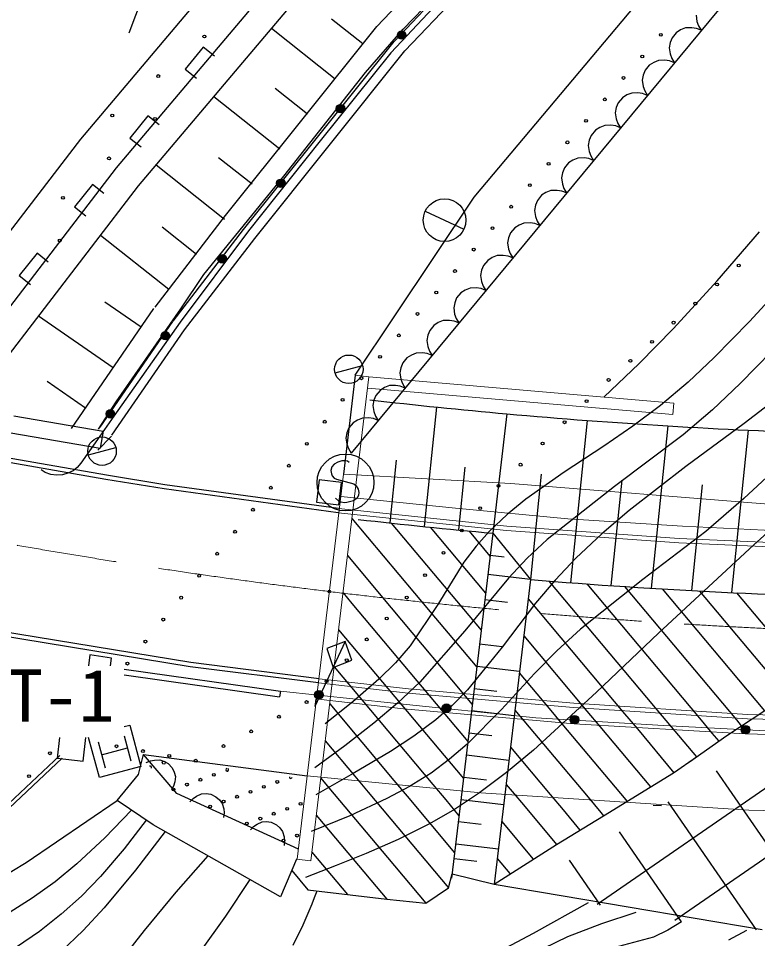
# Model space of a CAD drawing. Units: millimetres, scale not verified. Extents: x 40000 to 680000, y 20000 to 380000.
# Drawn here: x 236845 to 262697, y 258672 to 290852 of the extents above; entities that cross this region are included whole.
import ezdxf
from ezdxf.enums import TextEntityAlignment as Align

# ---------------------------------------------------------------- set-up
doc = ezdxf.new("R2010")
doc.units = ezdxf.units.MM
doc.header["$LTSCALE"] = 1000
doc.linetypes.add('CHAIN', pattern=[18.5, 12, -1.5, 3.5, -1.5])
for name, color, linetype, lineweight in [('M-BGD', 7, 'Continuous', 25), ('M-BMK', 2, 'CHAIN', 13), ('M-STR-OTRS', 6, 'Continuous', 13), ('M-STR-STR1', 1, 'Continuous', 25), ('M-STR-STR2', 1, 'Continuous', 13)]:
    doc.layers.add(name, color=color, linetype=linetype, lineweight=lineweight)
doc.styles.add('ＭＳ ゴシック', font='')
doc.styles.get('ＭＳ ゴシック').set_extended_font_data('MS Gothic')

msp = doc.modelspace()

# ---------------------------------------------------------------- linework, layer by layer
at = {"layer": 'M-BGD'}
for p, q in [((249379, 290571), (255885, 297423)), ((249982, 290044), (256465, 296872)), ((250359, 289716), (256828, 296528)), ((250300, 290478), (253986, 294304)), ((239025, 286625), (245067, 293783)), ((240271, 285621), (246290, 292751)), ((240721, 290350), (241617, 292751)), ((241050, 284993), (247054, 292106)), ((261663, 291567), (248485, 275653)), ((258630, 291567), (252773, 284604)), ((260543, 290961), (260576, 290746)), ((248894, 289957), (247798, 290823)), ((260576, 290746), (260633, 290589)), ((260633, 290589), (260726, 290435)), ((244092, 283960), (249379, 290571)), ((247925, 288731), (245693, 290494)), ((248981, 288958), (250300, 290478)), ((259851, 290350), (259705, 290174)), ((260004, 290449), (259851, 290350)), ((260176, 290517), (260004, 290449)), ((260393, 290525), (260176, 290517)), ((260560, 290501), (260393, 290525)), ((260726, 290435), (260560, 290501)), ((244721, 283466), (249982, 290044)), ((259637, 290005), (259602, 289824)), ((259705, 290174), (259637, 290005)), ((243310, 289851), (242683, 289072)), ((243700, 289537), (243310, 289851)), ((245115, 283157), (250359, 289716)), ((259602, 289824), (259635, 289609)), ((259062, 289312), (258909, 289213)), ((259234, 289380), (259062, 289312)), ((259451, 289388), (259234, 289380)), ((259619, 289364), (259451, 289388)), ((259785, 289298), (259619, 289364)), ((259635, 289609), (259692, 289452)), ((259692, 289452), (259785, 289298)), ((242683, 289072), (243072, 288758)), ((258763, 289037), (258695, 288868)), ((258909, 289213), (258763, 289037)), ((246125, 285330), (248981, 288958)), ((258695, 288868), (258660, 288687)), ((258660, 288687), (258693, 288472)), ((246956, 287504), (245820, 288402)), ((258693, 288472), (258750, 288315)), ((245987, 286278), (243676, 288104)), ((257968, 288076), (257822, 287900)), ((258121, 288175), (257968, 288076)), ((258293, 288243), (258121, 288175)), ((258510, 288250), (258293, 288243)), ((258677, 288227), (258510, 288250)), ((258843, 288161), (258677, 288227)), ((258750, 288315), (258843, 288161)), ((257754, 287731), (257718, 287549)), ((257822, 287900), (257754, 287731)), ((241374, 287448), (240747, 286669)), ((241764, 287134), (241374, 287448)), ((257718, 287549), (257752, 287335)), ((257351, 287106), (257179, 287037)), ((257568, 287113), (257351, 287106)), ((257735, 287090), (257568, 287113)), ((257901, 287024), (257735, 287090)), ((257752, 287335), (257808, 287178)), ((257808, 287178), (257901, 287024)), ((256880, 286763), (256812, 286594)), ((257026, 286939), (256880, 286763)), ((257179, 287037), (257026, 286939)), ((233406, 279311), (239025, 286625)), ((240747, 286669), (241136, 286356)), ((256812, 286594), (256777, 286412)), ((256777, 286412), (256810, 286198)), ((256810, 286198), (256867, 286041)), ((245018, 285051), (243842, 285980)), ((256084, 285802), (255938, 285626)), ((256238, 285900), (256084, 285802)), ((256409, 285969), (256238, 285900)), ((256626, 285976), (256409, 285969)), ((256794, 285953), (256626, 285976)), ((256960, 285887), (256794, 285953)), ((256867, 286041), (256960, 285887)), ((234674, 278336), (240271, 285621)), ((244048, 283825), (241658, 285714)), ((255870, 285457), (255835, 285275)), ((255938, 285626), (255870, 285457)), ((243334, 281902), (246125, 285330)), ((255835, 285275), (255868, 285061)), ((235467, 277727), (241050, 284993)), ((239439, 285046), (238811, 284267)), ((239828, 284732), (239439, 285046)), ((255468, 284832), (255296, 284763)), ((255685, 284839), (255468, 284832)), ((255852, 284815), (255685, 284839)), ((256018, 284750), (255852, 284815)), ((255868, 285061), (255925, 284904)), ((255925, 284904), (256018, 284750)), ((252773, 284604), (248608, 278376)), ((254997, 284489), (254929, 284320)), ((255143, 284665), (254997, 284489)), ((255296, 284763), (255143, 284665)), ((238811, 284267), (239200, 283953)), ((254929, 284320), (254893, 284138)), ((241626, 280758), (244092, 283960)), ((251075, 284113), (252427, 283480)), ((254893, 284138), (254927, 283924)), ((254927, 283924), (254983, 283766)), ((243079, 282598), (241875, 283549)), ((254201, 283528), (254055, 283352)), ((254354, 283626), (254201, 283528)), ((254526, 283695), (254354, 283626)), ((254743, 283702), (254526, 283695)), ((254910, 283678), (254743, 283702)), ((255076, 283613), (254910, 283678)), ((254983, 283766), (255076, 283613)), ((242110, 281372), (239719, 283261)), ((242259, 280270), (244721, 283466)), ((253987, 283183), (253952, 283001)), ((254055, 283352), (253987, 283183)), ((261283, 281677), (262762, 283387)), ((242655, 279965), (245115, 283157)), ((253952, 283001), (253985, 282787)), ((237503, 282643), (236875, 281865)), ((237892, 282330), (237503, 282643)), ((253585, 282558), (253413, 282489)), ((253801, 282565), (253585, 282558)), ((253969, 282541), (253801, 282565)), ((254135, 282476), (253969, 282541)), ((253985, 282787), (254042, 282629)), ((254042, 282629), (254135, 282476)), ((253259, 282391), (253113, 282214)), ((253413, 282489), (253259, 282391)), ((242530, 280694), (243334, 281902)), ((253045, 282045), (253010, 281864)), ((253113, 282214), (253045, 282045)), ((236875, 281865), (237264, 281551)), ((253010, 281864), (253043, 281649)), ((253043, 281649), (253100, 281492)), ((259761, 280010), (261283, 281677)), ((252318, 281254), (252172, 281077)), ((252471, 281352), (252318, 281254)), ((252643, 281420), (252471, 281352)), ((252860, 281428), (252643, 281420)), ((253027, 281404), (252860, 281428)), ((253193, 281338), (253027, 281404)), ((253100, 281492), (253193, 281338)), ((252172, 281077), (252104, 280908)), ((238702, 276516), (241585, 280702)), ((241138, 280051), (239868, 280927)), ((240267, 277449), (242530, 280694)), ((252104, 280908), (252068, 280727)), ((252068, 280727), (252102, 280512)), ((240164, 278637), (237550, 280438)), ((251918, 280291), (251701, 280283)), ((252086, 280267), (251918, 280291)), ((252102, 280512), (252158, 280355)), ((252158, 280355), (252252, 280201)), ((239705, 276562), (242244, 280249)), ((240117, 276279), (242655, 279965)), ((251376, 280116), (251230, 279940)), ((251529, 280215), (251376, 280116)), ((251701, 280283), (251529, 280215)), ((252252, 280201), (252086, 280267)), ((258558, 278784), (259761, 280010)), ((251162, 279771), (251127, 279590)), ((251230, 279940), (251162, 279771)), ((251127, 279590), (251160, 279375)), ((251160, 279375), (251217, 279218)), ((250588, 279078), (250435, 278979)), ((250760, 279146), (250588, 279078)), ((250977, 279153), (250760, 279146)), ((251144, 279130), (250977, 279153)), ((251310, 279064), (251144, 279130)), ((251217, 279218), (251310, 279064)), ((247919, 278454), (248881, 278712)), ((250289, 278803), (250221, 278634)), ((250435, 278979), (250289, 278803)), ((257321, 277610), (258558, 278784)), ((250221, 278634), (250185, 278453)), ((250185, 278453), (250219, 278238)), ((239189, 277223), (237846, 278149)), ((250219, 278238), (250275, 278081)), ((250275, 278081), (250368, 277927)), ((249493, 277842), (249347, 277666)), ((249646, 277941), (249493, 277842)), ((249818, 278009), (249646, 277941)), ((250035, 278016), (249818, 278009)), ((250202, 277993), (250035, 278016)), ((250368, 277927), (250202, 277993)), ((239650, 276485), (240267, 277449)), ((249279, 277497), (249244, 277315)), ((249347, 277666), (249279, 277497)), ((249244, 277315), (249277, 277101)), ((249277, 277101), (249334, 276944)), ((251462, 277261), (251033, 273081)), ((240184, 276938), (239608, 276121)), ((248705, 276803), (248551, 276705)), ((248876, 276872), (248705, 276803)), ((249093, 276879), (248876, 276872)), ((249261, 276856), (249093, 276879)), ((249427, 276790), (249261, 276856)), ((249334, 276944), (249427, 276790)), ((253929, 277024), (253433, 272849)), ((256740, 276792), (256157, 271118)), ((248405, 276529), (248337, 276360)), ((248551, 276705), (248405, 276529)), ((259555, 276602), (258972, 270925)), ((262372, 276453), (261789, 270772)), ((239624, 275753), (240100, 276245)), ((248337, 276360), (248302, 276178)), ((248302, 276178), (248335, 275964)), ((239292, 275588), (240253, 275846)), ((248335, 275964), (248392, 275807)), ((248392, 275807), (248485, 275653)), ((239907, 274727), (235089, 275564)), ((239932, 274874), (235115, 275712)), ((250059, 275404), (249834, 273208)), ((252458, 275158), (252233, 272962)), ((241966, 274546), (239931, 274875)), ((255130, 274918), (254751, 271230)), ((241942, 274398), (239907, 274727)), ((248045, 273709), (241966, 274546)), ((247362, 274710), (247272, 273934)), ((248145, 274619), (247362, 274710)), ((248055, 273843), (248145, 274619)), ((257943, 274706), (257564, 271016)), ((260759, 274535), (260380, 270843)), ((248027, 273560), (241942, 274398)), ((247272, 273934), (248055, 273843)), ((248510, 273361), (251243, 270103)), ((249886, 273202), (252595, 269972)), ((251249, 273059), (253183, 270754)), ((252604, 272926), (253338, 272051)), ((253433, 272849), (251992, 260785)), ((253433, 272849), (254751, 271230)), ((248354, 272065), (249881, 270244)), ((253832, 272014), (253341, 272073)), ((254751, 271230), (253262, 271407)), ((254751, 271230), (253486, 260574)), ((255394, 271177), (259358, 266452)), ((256722, 271076), (260661, 266380)), ((258042, 270984), (261957, 266317)), ((248198, 270769), (248511, 270396)), ((259355, 270902), (262934, 266635)), ((260659, 270828), (263775, 267114)), ((261956, 270764), (264630, 267576)), ((248511, 270396), (252563, 265565)), ((253951, 270425), (253156, 270519)), ((254671, 270558), (258047, 266533)), ((249881, 270244), (252718, 266862)), ((251243, 270103), (252873, 268159)), ((252595, 269972), (253028, 269456)), ((242857, 268174), (235593, 269370)), ((242879, 268323), (235617, 269518)), ((248043, 269472), (252408, 264268)), ((248274, 269057), (247214, 266793)), ((248274, 269057), (247632, 268820)), ((248503, 268412), (248274, 269057)), ((254517, 269259), (256729, 266622)), ((247632, 268820), (247850, 268151)), ((253766, 268871), (252972, 268966)), ((270125, 268862), (257081, 259865)), ((239348, 268594), (239292, 268207)), ((240105, 268485), (239348, 268594)), ((240065, 268207), (240105, 268485)), ((247850, 268151), (248503, 268412)), ((240548, 268096), (246007, 267321)), ((247342, 267612), (242857, 268174)), ((247360, 267761), (242879, 268323)), ((247887, 268176), (251334, 264066)), ((254369, 268012), (252880, 268189)), ((240548, 267894), (245979, 267123)), ((254363, 267961), (255403, 266721)), ((246007, 267321), (245979, 267123)), ((253582, 267318), (252788, 267412)), ((247245, 267047), (247214, 266793)), ((247731, 266880), (249977, 264202)), ((254185, 266459), (252695, 266635)), ((254209, 266663), (254521, 266290)), ((255403, 266721), (255852, 266186)), ((256729, 266622), (257176, 266090)), ((258047, 266533), (258491, 266004)), ((259358, 266452), (259799, 265926)), ((261615, 265772), (262954, 266645)), ((254521, 266290), (256767, 263613)), ((255852, 266186), (258084, 263525)), ((260661, 266380), (261100, 265857)), ((261957, 266317), (262124, 266118)), ((253398, 265764), (252603, 265859)), ((257176, 266090), (258951, 263974)), ((258491, 266004), (259773, 264475)), ((259799, 265926), (260556, 265024)), ((261100, 265857), (261336, 265576)), ((238288, 265707), (238206, 264983)), ((239106, 264881), (239199, 265707)), ((239677, 264302), (239301, 265707)), ((239633, 265552), (239876, 264646)), ((240548, 265760), (240782, 264889)), ((247575, 265583), (248612, 264348)), ((260314, 264854), (261615, 265772)), ((239755, 265099), (240660, 265342)), ((254055, 265365), (255443, 263710)), ((238298, 265075), (235090, 262062)), ((238380, 264988), (235172, 261974)), ((238206, 264983), (239106, 264881)), ((241041, 264409), (241215, 265106)), ((241215, 265106), (246948, 264361)), ((242388, 263741), (241215, 265106)), ((241317, 264826), (241462, 264889)), ((241462, 264889), (241608, 264918)), ((241608, 264918), (241797, 264924)), ((241797, 264924), (241952, 264871)), ((241952, 264871), (242088, 264790)), ((254000, 264905), (252511, 265082)), ((259753, 264464), (260556, 265024)), ((242088, 264790), (242225, 264641)), ((242225, 264641), (242295, 264498)), ((259753, 264464), (259855, 264534)), ((259855, 264534), (259957, 264604)), ((261243, 264539), (264998, 259096)), ((240294, 263501), (241041, 264409)), ((242295, 264498), (242334, 264340)), ((242334, 264340), (242315, 264150)), ((247420, 264287), (247706, 263946)), ((248612, 264348), (249076, 263794)), ((249977, 264202), (250438, 263652)), ((253213, 264211), (252419, 264305)), ((258128, 263472), (259753, 264464)), ((242274, 264007), (242197, 263870)), ((242315, 264150), (242274, 264007)), ((247706, 263946), (249749, 261510)), ((251334, 264066), (251792, 263520)), ((253901, 264067), (254111, 263816)), ((266810, 264146), (259798, 259309)), ((246641, 261796), (242388, 263741)), ((242844, 263458), (242954, 263572)), ((242954, 263572), (243078, 263654)), ((243078, 263654), (243250, 263732)), ((243250, 263732), (243413, 263743)), ((243413, 263743), (243571, 263720)), ((243571, 263720), (243753, 263635)), ((243753, 263635), (243873, 263529)), ((249076, 263794), (251887, 260443)), ((250438, 263652), (252098, 261673)), ((254111, 263816), (254563, 263278)), ((255443, 263710), (255892, 263175)), ((256767, 263613), (257214, 263081)), ((237121, 261336), (240294, 263501)), ((241561, 262652), (240294, 263501)), ((243873, 263529), (243970, 263398)), ((243970, 263398), (244025, 263215)), ((251792, 263520), (252253, 262970)), ((253816, 263352), (252327, 263528)), ((254563, 263278), (255661, 261967)), ((257306, 262971), (258128, 263472)), ((258084, 263525), (258128, 263472)), ((259338, 263311), (259042, 263326)), ((259561, 263455), (262650, 258977)), ((240798, 263163), (239865, 262200)), ((244042, 263068), (244023, 262911)), ((244025, 263215), (244042, 263068)), ((247264, 262991), (248368, 261675)), ((255661, 261967), (257306, 262971)), ((255892, 263175), (256484, 262469)), ((257214, 263081), (257306, 262971)), ((241316, 262816), (240542, 261813)), ((246013, 260133), (241561, 262652)), ((244958, 262478), (245068, 262592)), ((245068, 262592), (245192, 262674)), ((245192, 262674), (245365, 262752)), ((245365, 262752), (245527, 262762)), ((245527, 262762), (245685, 262739)), ((245685, 262739), (245868, 262655)), ((245868, 262655), (245987, 262549)), ((253029, 262657), (252234, 262752)), ((253747, 262768), (254838, 261467)), ((241980, 262415), (240935, 261062)), ((245987, 262549), (246084, 262418)), ((246084, 262418), (246139, 262235)), ((257855, 262406), (260023, 259263)), ((239865, 262200), (238894, 261282)), ((246156, 262087), (246138, 261931)), ((246139, 262235), (246156, 262087)), ((253632, 261798), (252142, 261975)), ((253486, 260574), (255661, 261967)), ((240542, 261813), (239715, 260840)), ((247108, 261695), (248350, 260214)), ((248368, 261675), (249732, 260049)), ((232699, 258673), (237121, 261336)), ((243474, 261570), (242349, 260296)), ((246575, 261448), (246013, 260133)), ((249749, 261510), (251092, 259909)), ((252883, 261363), (252081, 261458)), ((253593, 261470), (254026, 260954)), ((256110, 261413), (257194, 259842)), ((238894, 261282), (238130, 260658)), ((240935, 261062), (239842, 259747)), ((246405, 261051), (246968, 260380)), ((238130, 260658), (237328, 260081)), ((239715, 260840), (239048, 260161)), ((244938, 260742), (244090, 259452)), ((251887, 260443), (252020, 260943)), ((252020, 260943), (253486, 260574)), ((246968, 260380), (249732, 260049)), ((247205, 260115), (247291, 260341)), ((251092, 259909), (251887, 260443)), ((253486, 260574), (262853, 258987)), ((237328, 260081), (236305, 259430)), ((239048, 260161), (238338, 259523)), ((242349, 260296), (241248, 258958)), ((247117, 259889), (247205, 260115)), ((249732, 260049), (251092, 259909)), ((239842, 259747), (239113, 258959)), ((246809, 259148), (247117, 259889)), ((256774, 259928), (254848, 258849)), ((238338, 259523), (237582, 258926)), ((244090, 259452), (243182, 258181)), ((258440, 259587), (257235, 259188)), ((246450, 258439), (246809, 259148)), ((257235, 259188), (256053, 258733)), ((260036, 259261), (259559, 258964)), ((237582, 258926), (236784, 258372)), ((239113, 258959), (238332, 258206)), ((241248, 258958), (240569, 258094)), ((254848, 258849), (252879, 257815)), ((256053, 258733), (254773, 258121)), ((259059, 258724), (257834, 258393)), ((259559, 258964), (259059, 258724)), ((262313, 258959), (261677, 258622))]:
    msp.add_line(p, q, dxfattribs=at)
for points in [[(252642, 292604), (249874, 289651), (247395, 286575), (244894, 283426), (242497, 280225), (240184, 276938)], [(275310, 289001), (274450, 287408), (273541, 285852), (272936, 284927), (272278, 284031), (271510, 283107), (270694, 282219), (267084, 278746), (263492, 275254), (262215, 274063), (260891, 272911), (258680, 271227), (256498, 269490), (255679, 268738), (254898, 267939), (253735, 266681), (252538, 265475), (251925, 264943), (251276, 264461), (250521, 263989), (249731, 263566), (248432, 262969), (247089, 262415)], [(270258, 289012), (266937, 285292), (263614, 281556), (262418, 280251), (261180, 278988), (260267, 278136), (259303, 277319), (258338, 276590), (257321, 275898), (255935, 274989), (254588, 274034), (253935, 273500), (253320, 272918), (252854, 272399), (252427, 271832), (251513, 270354), (250548, 268910), (250028, 268312), (249455, 267745), (248537, 266950), (247573, 266183)], [(272085, 288920), (268742, 285224), (265371, 281534), (263751, 279788), (262089, 278084), (261114, 277168), (260098, 276295), (257695, 274485), (255338, 272633), (254642, 271981), (253981, 271278), (252453, 269439), (250882, 267644), (250102, 266905), (249279, 266208), (248259, 265416), (247210, 264639)], [(263828, 277908), (262222, 276684), (260192, 275186), (258200, 273643), (257252, 272832), (256345, 271978), (255618, 271212), (254933, 270404), (253766, 268869), (252551, 267371), (252016, 266825), (251441, 266323), (250673, 265751), (249858, 265218), (248552, 264445), (247247, 263697)], [(239608, 276121), (239032, 275303), (238901, 275151), (238756, 275033), (238571, 274943), (238387, 274889), (238177, 274878), (237983, 274898), (237787, 274975), (237639, 275061)], [(265925, 275460), (262568, 272442), (259227, 269359), (257064, 267288), (254856, 265257), (253916, 264481), (252936, 263750), (252092, 263192), (251217, 262686), (250132, 262143), (249006, 261648), (247953, 261223), (246891, 260812)], [(248417, 275324), (248349, 275368), (248267, 275383), (248160, 275375), (248011, 275335), (247894, 275267), (247807, 275166), (247773, 275043), (247798, 274931), (247822, 274860), (247887, 274773), (247969, 274738), (248577, 274575), (248658, 274504), (248729, 274393), (248750, 274275), (248741, 274174), (248697, 274069), (248559, 273985), (248336, 273926), (248236, 273915), (248133, 273933), (248036, 273985), (247939, 274078)], [(240548, 266088), (240738, 266139), (241126, 264690), (239677, 264302)]]:
    msp.add_lwpolyline(points, dxfattribs=at)
for centre, radius in [((243348, 290217), 49.8), ((250249, 290270), 149), ((250249, 290270), 132), ((250249, 290270), 115), ((250249, 290270), 96.8), ((250249, 290270), 79.5), ((250249, 290270), 58.5), ((250249, 290270), 40.5), ((250249, 290270), 23.2), ((250249, 290270), 4.5), ((259311, 290277), 49.8), ((258663, 289519), 49.8), ((241738, 288835), 49.8), ((258008, 288769), 49.8), ((257353, 288019), 49.8), ((248107, 287696), 149), ((248107, 287696), 132), ((248107, 287696), 115), ((248107, 287696), 96.8), ((248107, 287696), 79.5), ((248107, 287696), 58.5), ((248107, 287696), 40.5), ((248107, 287696), 23.2), ((248107, 287696), 4.5), ((240128, 287454), 49.8), ((241624, 287340), 49.8), ((256698, 287269), 49.8), ((256043, 286518), 49.8), ((240014, 285958), 49.8), ((255388, 285768), 49.8), ((246022, 285086), 149), ((246022, 285086), 132), ((246022, 285086), 115), ((246022, 285086), 96.8), ((246022, 285086), 79.5), ((246022, 285086), 58.5), ((246022, 285086), 40.5), ((246022, 285086), 23.2), ((246022, 285086), 4.5), ((254733, 285018), 49.8), ((238404, 284577), 49.8), ((251751, 283796), 746), ((254078, 284268), 49.8), ((253424, 283517), 49.8), ((238289, 283082), 49.8), ((243972, 282444), 149), ((243972, 282444), 132), ((243972, 282444), 115), ((243972, 282444), 96.8), ((252769, 282767), 49.8), ((243972, 282444), 79.5), ((243972, 282444), 58.5), ((243972, 282444), 40.5), ((243972, 282444), 23.2), ((243972, 282444), 4.5), ((262035, 282213), 49.8), ((252114, 282017), 49.8), ((261277, 281546), 49.8), ((251459, 281267), 49.8), ((260519, 280879), 49.8), ((250804, 280516), 49.8), ((259761, 280212), 49.8), ((241984, 279755), 149), ((241984, 279755), 132), ((241984, 279755), 115), ((241984, 279755), 96.8), ((241984, 279755), 79.5), ((241984, 279755), 58.5), ((241984, 279755), 40.5), ((241984, 279755), 23.2), ((241984, 279755), 4.5), ((250149, 279766), 49.8), ((259004, 279544), 49.8), ((248400, 278583), 498), ((249494, 279016), 49.8), ((258246, 278877), 49.8), ((248839, 278266), 49.8), ((257488, 278210), 49.8), ((248184, 277515), 49.8), ((256718, 277469), 49.8), ((240062, 277024), 149), ((240062, 277024), 132), ((240062, 277024), 115), ((240062, 277024), 96.8), ((240062, 277024), 79.5), ((240062, 277024), 58.5), ((240062, 277024), 40.5), ((240062, 277024), 23.2), ((240062, 277024), 4.5), ((247557, 276747), 49.8), ((255948, 276728), 49.8), ((239772, 275717), 498), ((246930, 275977), 49.8), ((255178, 275987), 49.8), ((248285, 274621), 995), ((246303, 275209), 49.8), ((254408, 275246), 49.8), ((253638, 274505), 49.8), ((245676, 274440), 49.8), ((245048, 273671), 49.8), ((252995, 273724), 49.8), ((244421, 272902), 49.8), ((252353, 272942), 49.8), ((243794, 272133), 49.8), ((251711, 272161), 49.8), ((243167, 271364), 49.8), ((251068, 271380), 49.8), ((242540, 270595), 49.8), ((250426, 270598), 49.8), ((241912, 269826), 49.8), ((249726, 269868), 49.8), ((241285, 269057), 49.8), ((249026, 269137), 49.8), ((248326, 268406), 49.8), ((240658, 268288), 49.8), ((247625, 267675), 49.8), ((247349, 267198), 149), ((247349, 267198), 132), ((247349, 267198), 115), ((247349, 267198), 96.8), ((247349, 267198), 79.5), ((247349, 267198), 58.5), ((247349, 267198), 40.5), ((247349, 267198), 23.2), ((247349, 267198), 4.5), ((246925, 266944), 49.8), ((251815, 266728), 149), ((251815, 266728), 132), ((251815, 266728), 115), ((251815, 266728), 96.8), ((251815, 266728), 79.5), ((251815, 266728), 58.5), ((245956, 266431), 49.8), ((251815, 266728), 40.5), ((251815, 266728), 23.2), ((251815, 266728), 4.5), ((256291, 266329), 149), ((256291, 266329), 132), ((256291, 266329), 115), ((256291, 266329), 96.8), ((256291, 266329), 79.5), ((256291, 266329), 58.5), ((256291, 266329), 40.5), ((256291, 266329), 23.2), ((256291, 266329), 4.5), ((262271, 265979), 149), ((244986, 265919), 49.8), ((262271, 265979), 132), ((262271, 265979), 115), ((262271, 265979), 96.8), ((262271, 265979), 79.5), ((262271, 265979), 58.5), ((262271, 265979), 40.5), ((262271, 265979), 23.2), ((262271, 265979), 4.5), ((237948, 265153), 49.8), ((240277, 265399), 49.8), ((241200, 265230), 49.8), ((244016, 265406), 49.8), ((241926, 264825), 49.8), ((242123, 265062), 49.8), ((243046, 264893), 49.8), ((237219, 264354), 49.8), ((243209, 264230), 49.8), ((243678, 264402), 49.8), ((245900, 264151), 49.8), ((242270, 263886), 49.8), ((242739, 264058), 49.8), ((245431, 263979), 49.8), ((244492, 263635), 49.8), ((244961, 263807), 49.8), ((243553, 263291), 49.8), ((244023, 263463), 49.8), ((246244, 263212), 49.8), ((246714, 263384), 49.8), ((245306, 262868), 49.8), ((245775, 263040), 49.8), ((244836, 262696), 49.8), ((246589, 262273), 49.8), ((246119, 262101), 49.8)]:
    msp.add_circle(centre, radius, dxfattribs=at)
for centre, radius, start, end in [((271166, 469078), 192826, 263.43811, 264.87122), ((271166, 469078), 192826, 264.87122, 268.22437), ((271166, 469078), 197028, 263.46182, 264.83618), ((271166, 469078), 198528, 265.25711, 269.12473), ((241456, 264652), 49.8, 330.1054, 115.1374), ((244148, 264574), 49.8, 103.668, 61.1897), ((246370, 264323), 49.8, 169.9833, 354.8743)]:
    msp.add_arc(centre, radius, start, end, dxfattribs=at)
at = {"layer": 'M-BMK'}
msp.add_arc((273099, 479774), 210500, 236.25565, 277.62512, dxfattribs=at)
at = {"layer": 'M-STR-OTRS'}
for radius in [49.8, 1.5]:
    msp.add_circle((247721, 270812), radius, dxfattribs=at)
at = {"layer": 'M-STR-STR1'}
for p, q in [((236685, 276953), (239805, 276416)), ((236583, 276361), (239703, 275825)), ((239805, 276416), (239703, 275825))]:
    msp.add_line(p, q, dxfattribs=at)
at = {"layer": 'M-STR-STR2', "lineweight": 25}
msp.add_line((248620, 278374), (248213, 274912), dxfattribs=at)
at = {"layer": 'M-STR-STR2'}
for p, q in [((248608, 278376), (249105, 278316)), ((249105, 278316), (247072, 261388)), ((249105, 278316), (259767, 277399)), ((249070, 277917), (259733, 277001)), ((259767, 277399), (259733, 277001)), ((248213, 274912), (246599, 261445)), ((248213, 274913), (254061, 274589)), ((254061, 274589), (263081, 273860)), ((252128, 273723), (248120, 274137)), ((253913, 272948), (248027, 273560)), ((253926, 273097), (248045, 273709)), ((256058, 273348), (252128, 273723)), ((260076, 273099), (256058, 273348)), ((259941, 272514), (253913, 272948)), ((259950, 272663), (253926, 273097)), ((264036, 272902), (260076, 273099)), ((265697, 272407), (259950, 272663)), ((265693, 272257), (259941, 272514)), ((250492, 267408), (247360, 267761)), ((250475, 267259), (247342, 267612)), ((246007, 267321), (249969, 266903)), ((256259, 266756), (250475, 267259)), ((256270, 266905), (250492, 267408)), ((249969, 266903), (254945, 266396)), ((262349, 266512), (256270, 266905)), ((262342, 266362), (256259, 266756)), ((268135, 266363), (262349, 266512)), ((254945, 266396), (259403, 266119)), ((262267, 265830), (256277, 266181)), ((268133, 266213), (262342, 266362)), ((259403, 266119), (263944, 265886)), ((246948, 264361), (253021, 263772)), ((253021, 263772), (262389, 263160)), ((262389, 263160), (266810, 263075)), ((246575, 261448), (247072, 261388))]:
    msp.add_line(p, q, dxfattribs=at)
for points in [[(310093, 268503), (304157, 267816), (298192, 267173), (292221, 266605), (286243, 266148), (280264, 265846), (274264, 265668), (268252, 265668), (262267, 265830)], [(256277, 266181), (250315, 266711), (247333, 267050)]]:
    msp.add_lwpolyline(points, dxfattribs=at)

# ---------------------------------------------------------------- texts
at = {"layer": 'M-BGD', "style": 'ＭＳ ゴシック'}
msp.add_text('AT-1', height=1833, dxfattribs=at).set_placement((235215, 265707), align=Align.BOTTOM_LEFT)

doc.saveas('drawing.dxf')
